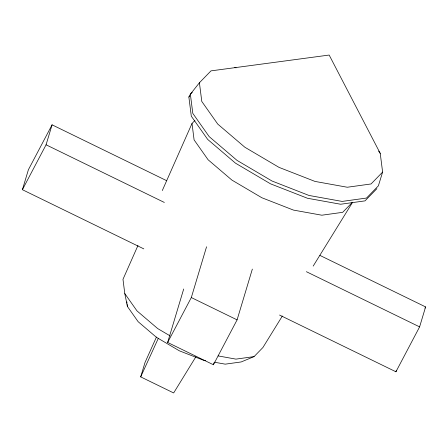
<?xml version="1.0" encoding="UTF-8"?>
<svg xmlns="http://www.w3.org/2000/svg" width="448" height="448" viewBox="0 0 448 448"><rect width="100%" height="100%" fill="white"/><g stroke="black" fill="none" stroke-linecap="round" stroke-linejoin="round"><path stroke-width="0.67" d="M143.819 248.881L22.4 189.694L28.398 169.725L52.074 124.824L166.572 180.639M22.4 189.694L46.071 144.794L52.074 124.824M195.894 356.765L173.656 392.952L140.689 376.88L145.012 362.505L156.464 337.014M252.347 269.091L237.093 319.866L213.422 364.767L167.636 342.451L183.697 288.999M167.636 342.451L191.313 297.55L206.562 246.775M213.422 364.767L214.026 362.762M279.558 315.05L395.926 371.778L396.329 370.446M395.926 371.778L419.602 326.883L425.6 306.914L319.922 255.399M382.614 172.071L378.37 185.853L366.503 198.055L342.126 201.421L308.958 195.446L272.048 181.026L237.009 160.373L209.182 136.618L192.802 113.378L190.361 94.198L199.41 82.762L210.98 70.874L329.168 55.048L380.234 153.378L382.614 172.071L371.05 183.96L347.295 187.242L314.978 181.418L279.009 167.367L244.871 147.241L217.756 124.09L201.79 101.45L199.41 82.762M137.973 245.476L122.982 279.328L124.796 293.597L127.428 306.499L138.158 321.714L156.38 337.271L179.329 350.801L203.498 360.242L205.537 360.606M162.299 190.551L192.007 123.486L194.908 120.506M140.689 376.88L158.379 338.195M376.886 188.67L365.014 200.872L340.642 204.243L307.474 198.262L270.558 183.848L235.525 163.19L207.698 139.434L191.313 116.2L188.871 97.02L190.361 94.198L192.259 92.249M424.95 308.14L425.6 306.914M282.352 316.025L262.898 347.53L254.066 356.614L241.186 361.95L225.221 364.157L214.362 362.197M313.186 266.09L352.464 202.479M188.871 97.02L189.823 96.04M352.346 202.384L342.675 212.324L321.826 215.208L293.457 210.09L261.878 197.758L231.907 180.09L208.107 159.768L194.096 139.894L192.007 123.486M254.066 356.614L235.928 359.122L218.098 355.908M234.73 67.592L236.107 67.838M46.071 144.794L164.343 202.451M306.376 271.69L419.602 326.883M191.313 297.55L237.093 319.866M170.145 335.905L157.696 328.569L136.987 310.89L124.796 293.597M378.638 151.116L380.234 153.378M126.84 301.868L127.008 303.19M127.176 304.511L127.428 306.499"/></g></svg>
